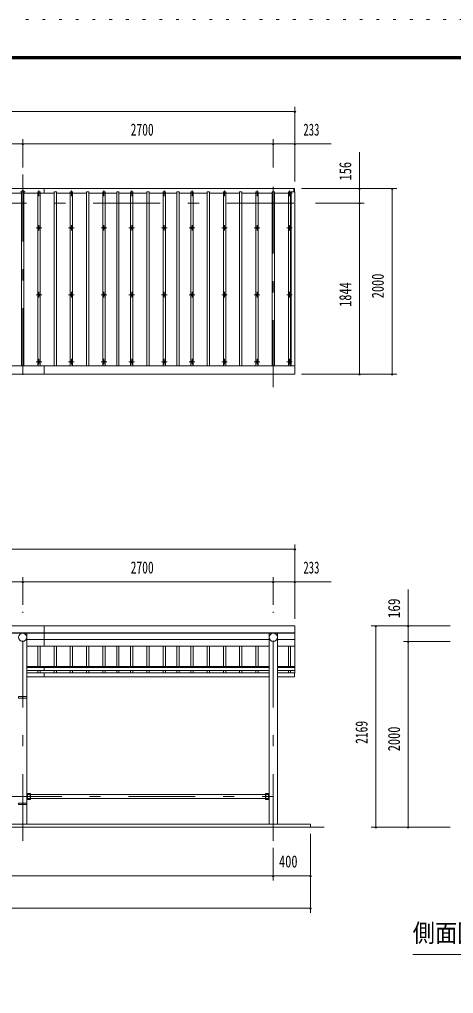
# Model space of a CAD drawing. Units: millimetres, scale not verified, with parts at other scales. Extents: x -25342 to 25343, y -10500 to 10500.
# Drawn here: x 4935 to 9613, y 0 to 10500 of the extents above; entities that cross this region are included whole.
import ezdxf
from ezdxf.enums import TextEntityAlignment as Align

# ---------------------------------------------------------------- set-up
doc = ezdxf.new("R2010")
doc.units = ezdxf.units.MM
doc.header["$LTSCALE"] = 60
doc.linetypes.add('USER3', pattern=[24, 12, -5, 2, -5])
doc.linetypes.add('USER4', pattern=[3, 0.5, -2.5])
for name, color, linetype, lineweight in [('0-2_1-05BOLD', 7, 'Continuous', 18), ('0-3_1-25CENTER', 3, 'USER3', 18), ('0-4_1-45THIN', 4, 'Continuous', 18), ('0-5_1-55DIM', 3, 'Continuous', 18), ('0-C_F-F1PAPER', 5, 'Continuous', 18), ('0-D_F-E_J_ADD', 5, 'USER4', 18)]:
    doc.layers.add(name, color=color, linetype=linetype, lineweight=lineweight)
doc.styles.add('ＭＳ ゴシック', font='')
doc.styles.get('ＭＳ ゴシック').set_extended_font_data('MS Gothic')

msp = doc.modelspace()

# ---------------------------------------------------------------- linework, layer by layer
at = {"layer": '0-2_1-05BOLD'}
for p, q in [((5200.26, 8626.18), (5200.26, 8677.67)), ((7893.26, 8677.67), (7893.26, 8641.19)), ((7903.26, 6765.11), (-2762.74, 6765.11)), ((5200.26, 6677.67), (5200.26, 6765.11)), ((-2762.73, 3888.53), (7903.26, 3888.53)), ((5200.27, 3745.48), (5200.27, 3963.67)), ((7903.26, 3454.91), (7903.26, 3963.67)), ((7903.27, 3884.46), (-2762.73, 3884.46)), ((5014.81, 3884.46), (5014.81, 3200.67)), ((7625.71, 3814.97), (5014.81, 3814.97)), ((7625.71, 1824.67), (7625.71, 3884.46)), ((7714.81, 3884.46), (7714.81, 1824.67)), ((7714.81, 3814.97), (7903.26, 3814.97)), ((5014.81, 3745.48), (7625.71, 3745.48)), ((7903.26, 3745.48), (7714.81, 3745.48)), ((5014.81, 3523.86), (7625.71, 3523.86)), ((7625.71, 3513.43), (5014.81, 3513.43)), ((5014.81, 3483.82), (7625.71, 3483.82)), ((5200.27, 3483.82), (5200.27, 3523.86)), ((7714.81, 3523.86), (7903.26, 3523.86)), ((7903.26, 3513.43), (7714.81, 3513.43)), ((7714.81, 3483.82), (7903.26, 3483.82)), ((7625.71, 3457.49), (5014.81, 3457.49)), ((5014.81, 3412.49), (7625.71, 3412.49)), ((5200.27, 3412.49), (5200.27, 3457.49)), ((7898.26, 3454.91), (7903.26, 3454.91)), ((4967.21, 3184.67), (4967.21, 3200.67)), ((4973.31, 3192.67), (4967.21, 3192.67)), ((4973.31, 3200.67), (4973.31, 3184.67)), ((5014.81, 3184.67), (5014.81, 2053.27)), ((5054.81, 2157.67), (5014.81, 2157.67)), ((5051.61, 2091.67), (5051.61, 2157.67)), ((5054.81, 2157.67), (5054.81, 2091.67)), ((7585.71, 2146.02), (5054.81, 2146.02)), ((5054.81, 2103.32), (7585.71, 2103.32)), ((7588.91, 2091.67), (7588.91, 2157.67)), ((7588.91, 2103.32), (7617.76, 2103.32)), ((4967.21, 2053.27), (4967.21, 2037.27)), ((4973.31, 2045.27), (4967.21, 2045.27)), ((4973.31, 2037.27), (4973.31, 2053.27)), ((5054.81, 2091.67), (5014.81, 2091.67)), ((5014.81, 2037.27), (5014.81, 1824.67)), ((-3079.73, 1794.67), (8220.26, 1794.67)), ((8070.26, 1824.67), (8070.26, 1794.67))]:
    msp.add_line(p, q, dxfattribs=at)
for points in [[(-2762.74, 8641.19), (-2762.74, 6677.67), (7903.26, 6677.67), (7903.26, 8641.19), (7863.26, 8641.19), (7863.26, 6765.11)], [(7898.26, 8641.19), (7898.26, 8677.67), (-2757.74, 8677.67), (-2757.74, 8641.19)], [(7903.26, 3963.67), (-2762.73, 3963.67), (-2762.73, 3454.91), (-2757.73, 3454.91)], [(7714.81, 3412.49), (7898.26, 3412.49), (7898.26, 3457.49), (7714.81, 3457.49)], [(5051.61, 2146.02), (5022.76, 2146.02), (5022.76, 2103.32), (5051.61, 2103.32)], [(7625.71, 2157.67), (7585.71, 2157.67), (7585.71, 2091.67), (7625.71, 2091.67)], [(7617.76, 2103.32), (7617.76, 2146.02), (7588.91, 2146.02)], [(8070.26, 1824.67), (-2929.74, 1824.67), (-2929.74, 1794.67)]]:
    msp.add_lwpolyline(points, dxfattribs=at)
for points in [[(5016.41, 3200.67), (5016.41, 3184.67), (4924.11, 3184.67), (4924.11, 3200.67)], [(5016.41, 2053.27), (4924.11, 2053.27), (4924.11, 2037.27), (5016.41, 2037.27)]]:
    msp.add_lwpolyline(points, close=True, dxfattribs=at)
for centre, radius in [((5145.26, 8254.17), 10), ((5495.26, 8254.17), 10), ((5845.26, 8254.17), 10), ((6145.26, 8254.17), 10), ((6495.26, 8254.17), 10), ((6795.27, 8254.17), 10), ((7145.27, 8254.17), 10), ((7495.26, 8254.17), 10), ((7845.27, 8254.17), 10), ((5145.26, 7532.51), 10), ((5495.26, 7532.51), 10), ((5845.26, 7532.51), 10), ((6145.26, 7532.51), 10), ((6495.26, 7532.51), 10), ((6795.27, 7532.51), 10), ((7145.27, 7532.51), 10), ((7495.26, 7532.51), 10), ((7845.27, 7532.51), 10), ((5145.26, 6810.85), 10), ((5495.26, 6810.85), 10), ((5845.26, 6810.85), 10), ((6145.26, 6810.85), 10), ((6495.26, 6810.85), 10), ((6795.27, 6810.85), 10), ((7145.27, 6810.85), 10), ((7495.26, 6810.85), 10), ((7845.27, 6810.85), 10), ((4970.26, 3839.91), 44.55), ((7670.26, 3839.91), 44.55)]:
    msp.add_circle(centre, radius, dxfattribs=at)
for centre, radius, start, end in [((4970.27, 8642.67), 15, 326.44153, 213.55196), ((5145.26, 8616.22), 14.5, 46.39838, 133.60162), ((5145.26, 8637.22), 14.5, 226.3961, 313.6039), ((5495.26, 8616.22), 14.5, 46.39838, 133.60162), ((5495.26, 8637.22), 14.5, 226.3961, 313.6039), ((5845.26, 8616.22), 14.5, 46.39838, 133.60162), ((5845.26, 8637.22), 14.5, 226.3961, 313.6039), ((6145.26, 8616.22), 14.5, 46.39838, 133.60162), ((6145.26, 8637.22), 14.5, 226.3961, 313.6039), ((6495.26, 8616.22), 14.5, 46.39838, 133.60162), ((6495.26, 8637.22), 14.5, 226.3961, 313.6039), ((6795.27, 8616.22), 14.5, 46.39838, 133.60162), ((6795.27, 8637.22), 14.5, 226.3961, 313.6039), ((7145.27, 8616.22), 14.5, 46.39838, 133.60162), ((7145.27, 8637.22), 14.5, 226.3961, 313.6039), ((7495.26, 8616.22), 14.5, 46.39838, 133.60162), ((7495.26, 8637.22), 14.5, 226.3961, 313.6039), ((7845.27, 8616.22), 14.5, 46.39838, 133.60162), ((7845.27, 8637.22), 14.5, 226.3961, 313.6039), ((4970.26, 3839.22), 44.55, 180, 0), ((7670.26, 3839.22), 44.55, 180, 0)]:
    msp.add_arc(centre, radius, start, end, dxfattribs=at)
at = {"layer": '0-3_1-25CENTER'}
for p, q in [((4970.26, 8827.67), (4970.26, 6537.67)), ((7670.26, 6537.67), (7670.26, 8827.67)), ((4995.27, 8642.67), (4945.27, 8642.67)), ((5175.27, 8626.72), (5115.27, 8626.72)), ((5145.26, 8656.72), (5145.26, 8596.72)), ((5465.26, 8626.72), (5525.26, 8626.72)), ((5495.26, 8596.72), (5495.26, 8656.72)), ((5875.26, 8626.72), (5815.26, 8626.72)), ((5845.26, 8656.72), (5845.26, 8596.72)), ((6115.26, 8626.72), (6175.26, 8626.72)), ((6145.26, 8596.72), (6145.26, 8656.72)), ((6525.26, 8626.72), (6465.26, 8626.72)), ((6495.26, 8656.72), (6495.26, 8596.72)), ((6825.26, 8626.72), (6765.26, 8626.72)), ((6795.27, 8596.72), (6795.27, 8656.72)), ((7175.27, 8626.72), (7115.27, 8626.72)), ((7145.27, 8656.72), (7145.27, 8596.72)), ((7525.27, 8626.72), (7465.27, 8626.72)), ((7495.26, 8656.72), (7495.26, 8596.72)), ((7875.27, 8626.72), (7815.27, 8626.72)), ((7845.27, 8656.72), (7845.27, 8596.72)), ((-2909.73, 8521.68), (8050.26, 8521.68)), ((5175.27, 8254.17), (5115.27, 8254.17)), ((5145.26, 8284.17), (5145.26, 8224.17)), ((5525.26, 8254.17), (5465.26, 8254.17)), ((5495.26, 8284.17), (5495.26, 8224.17)), ((5875.26, 8254.17), (5815.26, 8254.17)), ((5845.26, 8224.17), (5845.26, 8284.17)), ((6175.26, 8254.17), (6115.26, 8254.17)), ((6145.26, 8284.17), (6145.26, 8224.17)), ((6525.26, 8254.17), (6465.26, 8254.17)), ((6495.26, 8284.17), (6495.26, 8224.17)), ((6825.26, 8254.17), (6765.26, 8254.17)), ((6795.27, 8224.17), (6795.27, 8284.17)), ((7175.27, 8254.17), (7115.27, 8254.17)), ((7145.27, 8284.17), (7145.27, 8224.17)), ((7525.27, 8254.17), (7465.27, 8254.17)), ((7495.26, 8284.17), (7495.26, 8224.17)), ((7875.27, 8254.17), (7815.27, 8254.17)), ((7845.27, 8224.17), (7845.27, 8284.17)), ((5145.26, 7502.51), (5145.26, 7562.51)), ((5495.26, 7562.51), (5495.26, 7502.51)), ((5845.26, 7502.51), (5845.26, 7562.51)), ((6145.26, 7562.51), (6145.26, 7502.51)), ((6495.26, 7502.51), (6495.26, 7562.51)), ((6795.27, 7562.51), (6795.27, 7502.51)), ((7145.27, 7502.51), (7145.27, 7562.51)), ((7495.26, 7562.51), (7495.26, 7502.51)), ((7845.27, 7562.51), (7845.27, 7502.51)), ((5115.27, 7532.51), (5175.27, 7532.51)), ((5465.26, 7532.51), (5525.26, 7532.51)), ((5875.26, 7532.51), (5815.26, 7532.51)), ((6115.26, 7532.51), (6175.26, 7532.51)), ((6465.26, 7532.51), (6525.26, 7532.51)), ((6765.26, 7532.51), (6825.26, 7532.51)), ((7115.27, 7532.51), (7175.27, 7532.51)), ((7465.27, 7532.51), (7525.27, 7532.51)), ((7815.27, 7532.51), (7875.27, 7532.51)), ((5145.26, 6840.85), (5145.26, 6780.85)), ((5495.26, 6780.85), (5495.26, 6840.85)), ((5845.26, 6840.85), (5845.26, 6780.85)), ((6145.26, 6780.85), (6145.26, 6840.85)), ((6495.26, 6840.85), (6495.26, 6780.85)), ((6795.27, 6780.85), (6795.27, 6840.85)), ((7145.27, 6840.85), (7145.27, 6780.85)), ((7495.26, 6840.85), (7495.26, 6780.85)), ((7845.27, 6840.85), (7845.27, 6780.85)), ((5175.27, 6810.85), (5115.27, 6810.85)), ((5525.26, 6810.85), (5465.26, 6810.85)), ((5875.26, 6810.85), (5815.26, 6810.85)), ((6115.26, 6810.85), (6175.26, 6810.85)), ((6525.26, 6810.85), (6465.26, 6810.85)), ((6825.26, 6810.85), (6765.26, 6810.85)), ((7175.27, 6810.85), (7115.27, 6810.85)), ((7525.27, 6810.85), (7465.27, 6810.85)), ((7875.27, 6810.85), (7815.27, 6810.85)), ((4970.26, 1644.67), (4970.26, 4114.67)), ((7670.26, 1644.67), (7670.26, 4114.67)), ((-2529.74, 2124.67), (7670.26, 2124.67))]:
    msp.add_line(p, q, dxfattribs=at)
at = {"layer": '0-4_1-45THIN'}
for p, q in [((4807.77, 8626.18), (4957.76, 8626.18)), ((4957.76, 8641.19), (4957.76, 6765.11)), ((4982.76, 8626.18), (5132.76, 8626.18)), ((5132.76, 8641.19), (5132.76, 6765.11)), ((5157.76, 8626.18), (5307.76, 8626.18)), ((5307.76, 8641.19), (5307.76, 6765.11)), ((5332.76, 8626.18), (5482.77, 8626.18)), ((5482.77, 8641.19), (5482.77, 6765.11)), ((5507.77, 8626.18), (5657.76, 8626.18)), ((5657.76, 8641.19), (5657.76, 6765.11)), ((5682.76, 8626.18), (5832.77, 8626.18)), ((5832.77, 8641.19), (5832.77, 6765.11)), ((5857.77, 8626.18), (5982.76, 8626.18)), ((5982.76, 8641.19), (5982.76, 6765.11)), ((6007.76, 8626.18), (6132.77, 8626.18)), ((6132.77, 8641.19), (6132.77, 6765.11)), ((6157.77, 8626.18), (6307.76, 8626.18)), ((6307.76, 8641.19), (6307.76, 6765.11)), ((6332.76, 8626.18), (6482.77, 8626.18)), ((6482.77, 8641.19), (6482.77, 6765.11)), ((6507.77, 8626.18), (6632.76, 8626.18)), ((6632.76, 8641.19), (6632.76, 6765.11)), ((6657.76, 8626.18), (6782.77, 8626.18)), ((6782.77, 8641.19), (6782.77, 6765.11)), ((6807.77, 8626.18), (6957.77, 8626.18)), ((6957.77, 8641.19), (6957.77, 6765.11)), ((6982.77, 8626.18), (7132.76, 8626.18)), ((7132.76, 8641.19), (7132.76, 6765.11)), ((7157.76, 8626.18), (7307.76, 8626.18)), ((7307.76, 8641.19), (7307.76, 6765.11)), ((7332.77, 8626.18), (7482.76, 8626.18)), ((7482.76, 8641.19), (7482.76, 6765.11)), ((7507.77, 8626.18), (7657.76, 8626.18)), ((7657.77, 8641.19), (7657.77, 6765.11)), ((7682.77, 8626.18), (7832.77, 8626.18)), ((7832.77, 6765.11), (7832.77, 8641.19)), ((7857.77, 8626.18), (7863.26, 8626.18)), ((5132.76, 3523.86), (5132.76, 3745.48)), ((5157.76, 3745.48), (5157.76, 3523.86)), ((5307.76, 3745.48), (5307.76, 3523.86)), ((5332.76, 3523.86), (5332.76, 3745.48)), ((5482.76, 3523.86), (5482.76, 3745.48)), ((5507.76, 3745.48), (5507.76, 3523.86)), ((5657.76, 3745.48), (5657.76, 3523.86)), ((5682.76, 3523.86), (5682.76, 3745.48)), ((5832.76, 3523.86), (5832.76, 3745.48)), ((5857.76, 3745.48), (5857.76, 3523.86)), ((5982.76, 3745.48), (5982.76, 3523.86)), ((6007.76, 3523.86), (6007.76, 3745.48)), ((6132.76, 3523.86), (6132.76, 3745.48)), ((6157.76, 3745.48), (6157.76, 3523.86)), ((6307.76, 3745.48), (6307.76, 3523.86)), ((6332.77, 3523.86), (6332.77, 3745.48)), ((6482.76, 3523.86), (6482.76, 3745.48)), ((6507.76, 3745.48), (6507.76, 3523.86)), ((6632.77, 3745.48), (6632.77, 3523.86)), ((6657.76, 3523.86), (6657.76, 3745.48)), ((6782.76, 3523.86), (6782.76, 3745.48)), ((6807.76, 3745.48), (6807.76, 3523.86)), ((6957.77, 3745.48), (6957.77, 3523.86)), ((6982.77, 3523.86), (6982.77, 3745.48)), ((7132.76, 3523.86), (7132.76, 3745.48)), ((7157.76, 3745.48), (7157.76, 3523.86)), ((7307.76, 3745.48), (7307.76, 3523.86)), ((7332.77, 3523.86), (7332.77, 3745.48)), ((7482.76, 3523.86), (7482.76, 3745.48)), ((7507.77, 3745.48), (7507.77, 3523.86)), ((7832.77, 3523.86), (7832.77, 3745.48)), ((7857.76, 3745.48), (7857.76, 3523.86)), ((5132.76, 3457.49), (5132.76, 3483.82)), ((5157.76, 3483.82), (5157.76, 3457.49)), ((5307.76, 3483.82), (5307.76, 3457.49)), ((5332.76, 3457.49), (5332.76, 3483.82)), ((5482.76, 3457.49), (5482.76, 3483.82)), ((5507.76, 3483.82), (5507.76, 3457.49)), ((5657.76, 3483.82), (5657.76, 3457.49)), ((5682.76, 3457.49), (5682.76, 3483.82)), ((5832.76, 3457.49), (5832.76, 3483.82)), ((5857.76, 3483.82), (5857.76, 3457.49)), ((5982.76, 3483.82), (5982.76, 3457.49)), ((6007.76, 3457.49), (6007.76, 3483.82)), ((6132.76, 3457.49), (6132.76, 3483.82)), ((6157.76, 3483.82), (6157.76, 3457.49)), ((6307.76, 3483.82), (6307.76, 3457.49)), ((6332.77, 3457.49), (6332.77, 3483.82)), ((6482.76, 3457.49), (6482.76, 3483.82)), ((6507.76, 3483.82), (6507.76, 3457.49)), ((6632.77, 3483.82), (6632.77, 3457.49)), ((6657.76, 3457.49), (6657.76, 3483.82)), ((6782.76, 3457.49), (6782.76, 3483.82)), ((6807.76, 3483.82), (6807.76, 3457.49)), ((6957.77, 3483.82), (6957.77, 3457.49)), ((6982.77, 3457.49), (6982.77, 3483.82)), ((7132.76, 3457.49), (7132.76, 3483.82)), ((7157.76, 3483.82), (7157.76, 3457.49)), ((7307.76, 3483.82), (7307.76, 3457.49)), ((7332.77, 3457.49), (7332.77, 3483.82)), ((7482.76, 3457.49), (7482.76, 3483.82)), ((7507.77, 3483.82), (7507.77, 3457.49)), ((7832.77, 3483.82), (7832.77, 3457.49)), ((7857.76, 3457.49), (7857.76, 3483.82))]:
    msp.add_line(p, q, dxfattribs=at)
for points in [[(4982.76, 6765.11), (4982.76, 8641.19), (4957.76, 8641.19)], [(5157.76, 6765.11), (5157.76, 8641.19), (5132.76, 8641.19)], [(5332.76, 6765.11), (5332.76, 8641.19), (5307.76, 8641.19)], [(5507.77, 6765.11), (5507.77, 8641.19), (5482.77, 8641.19)], [(5682.76, 6765.11), (5682.76, 8641.19), (5657.76, 8641.19)], [(5857.77, 6765.11), (5857.77, 8641.19), (5832.77, 8641.19)], [(6007.76, 6765.11), (6007.76, 8641.19), (5982.76, 8641.19)], [(6157.77, 6765.11), (6157.77, 8641.19), (6132.77, 8641.19)], [(6332.76, 6765.11), (6332.76, 8641.19), (6307.76, 8641.19)], [(6507.77, 6765.11), (6507.77, 8641.19), (6482.77, 8641.19)], [(6657.76, 6765.11), (6657.76, 8641.19), (6632.76, 8641.19)], [(6807.77, 6765.11), (6807.77, 8641.19), (6782.77, 8641.19)], [(6982.77, 6765.11), (6982.77, 8641.19), (6957.77, 8641.19)], [(7157.76, 6765.11), (7157.76, 8641.19), (7132.76, 8641.19)], [(7332.77, 6765.11), (7332.77, 8641.19), (7307.76, 8641.19)], [(7507.77, 6765.11), (7507.77, 8641.19), (7482.76, 8641.19)], [(7682.77, 6765.11), (7682.77, 8641.19), (7657.77, 8641.19)], [(7832.77, 8641.19), (7857.77, 8641.19), (7857.77, 6765.11)]]:
    msp.add_lwpolyline(points, dxfattribs=at)
at = {"layer": '0-5_1-55DIM'}
for p, q in [((7903.26, 9558.67), (7903.26, 8752.68)), ((-2762.73, 9508.67), (7903.26, 9508.67)), ((7913.26, 9508.67), (7893.26, 9508.67)), ((-3155.24, 9158.67), (8295.76, 9158.67)), ((4980.26, 9158.67), (4960.26, 9158.67)), ((4970.26, 8902.68), (4970.26, 9208.67)), ((7680.26, 9158.67), (7660.26, 9158.67)), ((7670.26, 8902.68), (7670.26, 9208.67)), ((7913.26, 9158.67), (7893.26, 9158.67)), ((8600.26, 9070.17), (8600.26, 6677.67)), ((7975.26, 8677.67), (9000.26, 8677.67)), ((8610.26, 8677.67), (8590.26, 8677.67)), ((8960.26, 8677.67), (8940.26, 8677.67)), ((8950.26, 8677.67), (8950.26, 6677.67)), ((8125.27, 8521.68), (8650.26, 8521.68)), ((8610.26, 8521.67), (8590.26, 8521.67)), ((9000.26, 6677.67), (7975.26, 6677.67)), ((8610.26, 6677.67), (8590.26, 6677.67)), ((8960.26, 6677.67), (8940.26, 6677.67)), ((7903.27, 4039.67), (7903.27, 4838.67)), ((7903.27, 4788.67), (-2762.74, 4788.67)), ((7913.27, 4788.67), (7893.27, 4788.67)), ((8295.76, 4438.67), (-3155.24, 4438.67)), ((4980.27, 4438.67), (4960.27, 4438.67)), ((4970.27, 4189.67), (4970.27, 4488.67)), ((7680.27, 4438.67), (7660.27, 4438.67)), ((7670.27, 4189.67), (7670.27, 4488.67)), ((7913.27, 4438.67), (7893.27, 4438.67)), ((9125.26, 4356.17), (9125.26, 1794.67)), ((8725.27, 3963.67), (9575.26, 3963.67)), ((8785.26, 3963.67), (8765.26, 3963.67)), ((8775.26, 1794.67), (8775.26, 3963.67)), ((8775.26, 1794.67), (8775.26, 3963.67)), ((9135.26, 3963.67), (9115.26, 3963.67)), ((9125.26, 3794.67), (9125.26, 3963.67)), ((9575.26, 3794.67), (9075.26, 3794.67)), ((9135.26, 3794.67), (9115.26, 3794.67)), ((9125.26, 1794.67), (9125.26, 3794.67)), ((9575.26, 1794.67), (8725.27, 1794.67)), ((8785.26, 1794.67), (8765.26, 1794.67)), ((9135.26, 1794.67), (9115.26, 1794.67)), ((8070.27, 1719.67), (8070.27, 869.67)), ((7670.27, 1219.67), (7670.27, 1569.67)), ((-2929.73, 1269.67), (8070.27, 1269.67)), ((7680.27, 1269.67), (7660.27, 1269.67)), ((8080.27, 1269.67), (8060.27, 1269.67)), ((8070.27, 919.67), (-2929.73, 919.67)), ((8080.27, 919.67), (8060.27, 919.67)), ((9172.76, 419.67), (12172.76, 419.67))]:
    msp.add_line(p, q, dxfattribs=at)
for centre in [(7903.26, 9508.67), (4970.26, 9158.67), (7670.26, 9158.67), (7903.26, 9158.67), (8600.26, 8677.67), (8950.26, 8677.67), (8600.26, 8521.67), (8600.26, 6677.67), (8950.26, 6677.67), (7903.27, 4788.67), (4970.27, 4438.67), (7670.27, 4438.67), (7903.27, 4438.67), (8775.26, 3963.67), (9125.26, 3963.67), (9125.26, 3794.67), (8775.26, 1794.67), (9125.26, 1794.67), (7670.27, 1269.67), (8070.27, 1269.67), (8070.27, 919.67)]:
    msp.add_arc(centre, 10, 180, 0, dxfattribs=at)
at = {"layer": '0-C_F-F1PAPER'}
for points in [[(24842.6, -10000), (-3857.4, -10000), (-3857.4, 10100), (24842.6, 10100)], [(24840.1, -9997.5), (24840.1, 10097.5), (-3854.9, 10097.5), (-3854.9, -9997.5)], [(24837.6, -9995), (24837.6, 10095), (-3852.4, 10095), (-3852.4, -9995)], [(24835.1, -9992.5), (24835.1, 10092.5), (-3849.9, 10092.5), (-3849.9, -9992.5)], [(24832.6, -9990), (24832.6, 10090), (-3847.4, 10090), (-3847.4, -9990)], [(24830.1, -9987.5), (24830.1, 10087.5), (-3844.9, 10087.5), (-3844.9, -9987.5)], [(24827.6, -9985), (24827.6, 10085), (-3842.4, 10085), (-3842.4, -9985)], [(24825.1, -9982.5), (24825.1, 10082.5), (-3839.9, 10082.5), (-3839.9, -9982.5)], [(24822.6, -9980), (24822.6, 10080), (-3837.4, 10080), (-3837.4, -9980)], [(24820.1, -9977.5), (24820.1, 10077.5), (-3834.9, 10077.5), (-3834.9, -9977.5)], [(24817.6, -9975), (24817.6, 10075), (-3832.4, 10075), (-3832.4, -9975)]]:
    msp.add_lwpolyline(points, close=True, dxfattribs=at)
at = {"layer": '0-D_F-E_J_ADD'}
msp.add_lwpolyline([(25342.6, -10500), (-4357.4, -10500), (-4357.4, 10500), (25342.6, 10500)], close=True, dxfattribs=at)

# ---------------------------------------------------------------- texts
at = {"layer": '0-5_1-55DIM', "color": 7, "style": 'ＭＳ ゴシック'}
for s, height, width, p in [('2700', 130.2, 0.7, (6133.66, 9208.67)), ('233', 130.2, 0.65, (7995.09, 9208.67)), ('2700', 130.2, 0.7, (6133.66, 4488.67)), ('233', 130.2, 0.65, (7995.09, 4488.67)), ('400', 130.2, 0.75, (7732.64, 1319.67)), ('側面図\u3000Ｓ＝１／５０', 195.4, 0.9, (9172.76, 496.31))]:
    msp.add_text(s, height=height, dxfattribs=dict(at, width=width)).set_placement(p, align=Align.BOTTOM_LEFT)
for s, width, p in [('156', 0.75, (8550.26, 8765.03)), ('2000', 0.75, (8900.26, 7494.64)), ('1844', 0.75, (8550.26, 7402.12)), ('169', 0.8, (9075.26, 4045.84)), ('2169', 0.7, (8725.26, 2690.79)), ('2000', 0.75, (9075.26, 2611.64))]:
    msp.add_text(s, height=130.2, rotation=90, dxfattribs=dict(at, width=width)).set_placement(p, align=Align.BOTTOM_LEFT)

doc.saveas('drawing.dxf')
